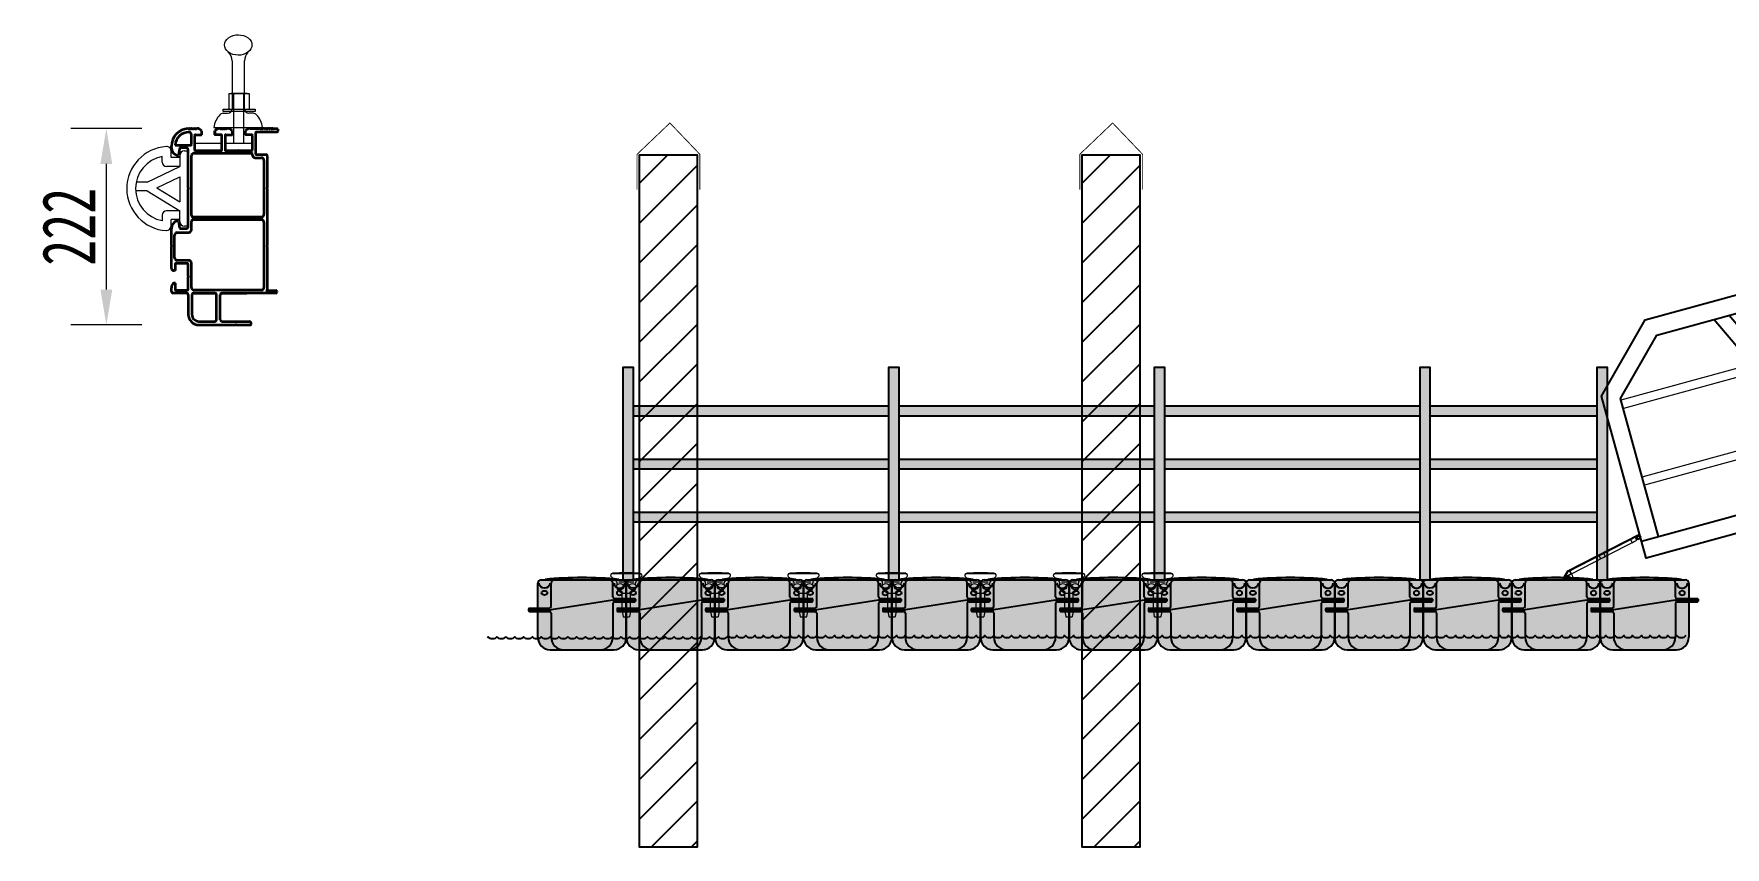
# Model space of a CAD drawing. Extents: x 36536 to 256213, y 18389 to 106449.
# Drawn here: x 212616 to 222167, y 90222 to 94817 of the extents above; entities that cross this region are included whole.
import ezdxf

# ---------------------------------------------------------------- set-up
doc = ezdxf.new("R2010")
doc.units = 0
doc.header["$LTSCALE"] = 1000
doc.header["$MEASUREMENT"] = 0
doc.linetypes.add('CENTER', pattern=[2, 1.25, -0.25, 0.25, -0.25])
doc.linetypes.add('CENTER2', pattern=[28.575, 19.05, -3.175, 3.175, -3.175])
for name, color, linetype, lineweight in [('01-细实线', 3, 'Continuous', 18), ('02-标注', 3, 'Continuous', 18), ('03-中粗线', 1, 'Continuous', 35), ('伯利恒浮筒', 5, 'Continuous', 5), ('加强板', 140, 'Continuous', 18), ('图框', 7, 'Continuous', 13), ('型材', 7, 'Continuous', 15), ('结构', 52, 'Continuous', 18), ('铝斜撑', 241, 'Continuous', 9)]:
    doc.layers.add(name, color=color, linetype=linetype, lineweight=lineweight)
for name, color, linetype in [('W-FLOAT_BOWL浮筒', 253, 'Continuous'), ('ZJ', 251, 'Continuous'), ('中实线', 1, 'Continuous'), ('栏杆', 6, 'Continuous'), ('短销钉', 253, 'Continuous'), ('铝横梁', 220, 'Continuous'), ('铝通', 4, 'Continuous')]:
    doc.layers.add(name, color=color, linetype=linetype)
doc.styles.add('3.0号字-阿文', font='', dxfattribs={"width": 0.72})
doc.styles.get('3.0号字-阿文').set_extended_font_data('FangSong_GB2312')
doc.dimstyles.new('1：20阿文', dxfattribs={"dimtxt": 3, "dimasz": 2, "dimexe": 2, "dimexo": 0, "dimtad": 1, "dimdec": 0, "dimlfac": 20, "dimzin": 0, "dimdsep": 46, "dimtxsty": '3.0号字-阿文', "dimcen": 2, "dimclrd": 3, "dimclre": 3, "dimclrt": 3, "dimadec": 0, "dimazin": 0, "dimtfac": 1, "dimtdec": 0, "dimtmove": 1, "dimatfit": 3, "dimfxl": 2, "dimfxlon": 1, "dimtolj": 1, "dimtzin": 0, "dimlwd": 18, "dimlwe": 18, "dimarcsym": 0})
pattern_1 = [(45, (17668.47, -160746.55), (-112.2532, 112.2532), [])]

# ---------------------------------------------------------------- blocks, each defined once
blk = doc.blocks.new('blhft')
at = {"true_color": 0x105689, "transparency": 33554470}
h = blk.add_hatch(color=146, dxfattribs=at)
h.dxf.hatch_style = 1
edge = h.paths.add_edge_path()
edge.add_line((-180, 0), (180, 0))
edge.add_arc((180, 70), 70, 270, 360)
edge.add_line((250, 70), (250, 270.5))
edge.add_line((250, 270.5), (298.1, 270.5))
edge.add_arc((298.1, 274.5), 4, 270, 360)
edge.add_line((302.1, 274.5), (302.1, 284.5))
edge.add_arc((298.1, 284.5), 4, 0, 90)
edge.add_line((298.1, 288.5), (250, 288.5))
edge.add_line((250, 288.5), (250, 375))
edge.add_arc((230, 375), 20, 0, 90)
edge.add_line((230, 395), (208.2, 395))
edge.add_line((208.2, 395), (208.2, 397))
edge.add_line((208.2, 397), (-0.2, 407))
edge.add_line((-0.2, 407), (-208.5, 397))
edge.add_line((-208.5, 397), (-208.5, 395))
edge.add_line((-208.5, 395), (-230, 395))
edge.add_arc((-230, 375), 20, 90, 180)
edge.add_line((-250, 375), (-250, 234.5))
edge.add_line((-250, 234.5), (-298, 234.5))
edge.add_arc((-298, 230.5), 4, 90, 180)
edge.add_line((-302, 230.5), (-302, 220.5))
edge.add_arc((-298, 220.5), 4, 180, 270)
edge.add_line((-298, 216.5), (-250, 216.5))
edge.add_line((-250, 216.5), (-250, 70))
edge.add_line((-250, 70), (-249.3, 60.3))
edge.add_line((-249.3, 60.3), (-246.3, 47.4))
edge.add_line((-246.3, 47.4), (-241.5, 36.6))
edge.add_line((-241.5, 36.6), (-234.7, 26.3))
edge.add_line((-234.7, 26.3), (-226.9, 18.1))
edge.add_line((-226.9, 18.1), (-220.1, 12.6))
edge.add_line((-220.1, 12.6), (-212.3, 7.9))
edge.add_line((-212.3, 7.9), (-204.4, 4.4))
edge.add_line((-204.4, 4.4), (-196.9, 2.1))
edge.add_line((-196.9, 2.1), (-187.7, 0.4))
edge.add_line((-187.7, 0.4), (-180, 0))
blk.add_lwpolyline([(-180, 0), (180, 0, 0.414214), (250, 70), (250, 270.5), (298.1, 270.5, 0.414214), (302.1, 274.5), (302.1, 284.5, 0.414214), (298.1, 288.5), (250, 288.5), (250, 375, 0.414214), (230, 395), (208.2, 395), (208.2, 397), (-0.2, 407), (-208.5, 397), (-208.5, 395), (-230, 395, 0.414214), (-250, 375), (-250, 234.5), (-298, 234.5, 0.414214), (-302, 230.5), (-302, 220.5, 0.414214), (-298, 216.5), (-250, 216.5), (-250, 70), (-249.3, 60.3), (-246.3, 47.4), (-241.5, 36.6), (-234.7, 26.3), (-226.9, 18.1), (-220.1, 12.6), (-212.3, 7.9), (-204.4, 4.4), (-196.9, 2.1), (-187.7, 0.4)], format="xyb", close=True)
at = {"layer": 'W-FLOAT_BOWL浮筒'}
for p, q in [((-230, 395), (230, 395)), ((-208.5, 397), (208.2, 397)), ((-208.5, 397), (-208.5, 395)), ((208.2, 397), (208.2, 395)), ((-250, 234.5), (-250, 375)), ((-174.3, 244.5), (-174.3, 375)), ((174.3, 298.5), (174.3, 375)), ((184.3, 288.5), (298.1, 288.5)), ((250, 375), (250, 288.5)), ((-302, 225.5), (-174.3, 225.5)), ((-298, 234.5), (-184.3, 234.5)), ((-298, 216.5), (-184.3, 216.5)), ((-250, 70), (-250, 216.5)), ((174.3, 279.5), (-174.3, 225.5)), ((-174.3, 206.5), (-174.3, 70)), ((174.3, 279.5), (302.1, 279.5)), ((174.3, 260.5), (174.3, 70)), ((184.3, 270.5), (298.1, 270.5)), ((250, 270.5), (250, 70)), ((-180, 0), (180, 0))]:
    blk.add_line(p, q, dxfattribs=at)
at = {"layer": 'W-FLOAT_BOWL浮筒', "ltscale": 0.5}
for p, q in [((-302, 230.5), (-302, 220.5)), ((302.1, 284.5), (302.1, 274.5))]:
    blk.add_line(p, q, dxfattribs=at)
at = {"layer": 'W-FLOAT_BOWL浮筒'}
for centre, radius, start, end in [((-230, 375), 20, 90, 180), ((-0.2, -1768.5), 2175.5, 84.50426, 95.49574), ((-154.3, 375), 20, 90, 180), ((154.3, 375), 20, 0, 90), ((230, 375), 20, 0, 90), ((184.3, 298.5), 10, 180, 270), ((-298, 220.5), 4, 180, 270), ((-184.3, 244.5), 10, 270, 0), ((-184.3, 206.5), 10, 0, 90), ((184.3, 260.5), 10, 90, 180), ((298.1, 274.5), 4, 270, 0), ((-180, 70), 70, 180, 270), ((-104.3, 70), 70, 180, 270), ((104.3, 70), 70, 270, 0), ((180, 70), 70, 270, 0)]:
    blk.add_arc(centre, radius, start, end, dxfattribs=at)
at = {"layer": 'W-FLOAT_BOWL浮筒', "ltscale": 0.5}
for centre, start, end in [((298.1, 284.5), 0, 90), ((-298, 230.5), 90, 180)]:
    blk.add_arc(centre, 4, start, end, dxfattribs=at)
at = {"layer": 'W-FLOAT_BOWL浮筒', "extrusion": (0, 0, -1)}
blk.add_ellipse((-212.1, 375), major_axis=(-30.4, 0), ratio=0.921809, start_param=3.141593, end_param=6.283185, dxfattribs=at)
at = {"layer": 'W-FLOAT_BOWL浮筒'}
blk.add_ellipse((-212.1, 320.5), major_axis=(-16, 0), ratio=0.75, dxfattribs=at)
blk.add_ellipse((211.9, 375.4), major_axis=(30.4, 0.1), ratio=0.921809, start_param=3.141593, end_param=6.283185, dxfattribs=at)
at = {"layer": 'W-FLOAT_BOWL浮筒', "extrusion": (0, 0, -1)}
blk.add_ellipse((212.1, 320.5), major_axis=(16, 0), ratio=0.75, dxfattribs=at)
blk = doc.blocks.new('dxd')
at = {"layer": '短销钉', "lineweight": 13}
for p, q in [((-85.7, 227.1), (-55.8, 200.2)), ((-79, 244.5), (79, 244.5)), ((-77.5, 244.5), (-77.5, 246.5)), ((-77.5, 246.5), (77.5, 246.5)), ((-52.5, 180.1), (-52.5, 192.7)), ((-42.5, 197.2), (42.5, 197.2)), ((52.5, 180.1), (52.5, 192.7)), ((85.7, 227.1), (55.8, 200.2)), ((77.5, 244.5), (77.5, 246.5)), ((-48.8, 152.9), (-27.7, 135.8)), ((-24, 30), (-24, 128)), ((-19.2, 132.8), (19.2, 132.8)), ((24, 30), (24, 128)), ((48.8, 152.9), (27.7, 135.8)), ((-29, 38.9), (-29, 45)), ((-26, 48), (-24, 48)), ((-24, 30), (24, 30)), ((-24, 30), (-18.4, 2)), ((-16, 0), (16, 0)), ((-6, 39), (-6, 44.3)), ((6, 39), (6, 44.3)), ((24, 30), (18.4, 2)), ((26, 48), (24, 48)), ((29, 38.9), (29, 45))]:
    blk.add_line(p, q, dxfattribs=at)
at = {"layer": '短销钉', "lineweight": 13, "ltscale": 0.1}
for p, q in [((-18.4, 2), (-18, 0)), ((-18, 0), (-16, 0)), ((16, 0), (18, 0)), ((18.4, 2), (18, 0))]:
    blk.add_line(p, q, dxfattribs=at)
at = {"layer": '短销钉', "lineweight": 13}
for centre, radius, start, end in [((-79, 234.5), 10, 90, 228.00092), ((0, -1254.1), 1502.6, 87.04345, 92.95655), ((-62.5, 192.7), 10, 0, 48.00092), ((62.5, 192.7), 10, 131.99908, 180), ((79, 234.5), 10, 311.99908, 90), ((-43.5, 170), 13.5, 126.56574, 231), ((-42.5, 160.6), 10, 184.14788, 231), ((-34.5, 185.6), 31.4, 236.13806, 303.55692), ((-34.5, 154.5), 31.4, 56.41658, 122.85309), ((-34, 128), 10, 0, 51), ((-25.5, 170), 13.5, 308.36964, 51.90106), ((25.5, 170), 13.5, 128.09894, 231.63036), ((34.5, 185.6), 31.4, 236.43853, 303.86649), ((34.5, 154.5), 31.3, 57.12872, 123.60194), ((34, 128), 10, 129, 180), ((42.5, 160.6), 10, 309, 355.85212), ((43.5, 170), 13.5, 309, 53.43426), ((-26, 45), 3, 90, 180), ((-16, 2.5), 2.5, 191.30993, 270), ((-3, 44.3), 3, 115.37693, 180), ((0, 38), 10, 64.62307, 115.37693), ((3, 44.3), 3, 0, 64.62307), ((16, 2.5), 2.5, 270, 348.69007), ((26, 45), 3, 0, 90)]:
    blk.add_arc(centre, radius, start, end, dxfattribs=at)
for centre, major_axis, start_param, end_param in [((-23, 38.9), (0, -9), 4.712389, 6.115737), ((0, 39), (0, 9), 1.570796, 4.712389)]:
    blk.add_ellipse(centre, major_axis=major_axis, ratio=0.666667, start_param=start_param, end_param=end_param, dxfattribs=at)
at = {"layer": '短销钉', "lineweight": 13, "extrusion": (0, 0, -1)}
blk.add_ellipse((23, 38.9), major_axis=(0, -9), ratio=0.666667, start_param=4.712389, end_param=6.115737, dxfattribs=at)
blk = doc.blocks.new('JAGZZ')
at = {"color": 1, "linetype": 'CENTER2'}
for p, q in [((524724.7, 12996.5), (524689.4, 12996.5)), ((524707.1, 12978.9), (524707.1, 13014.1))]:
    blk.add_line(p, q, dxfattribs=at)
at = {"layer": '结构', "color": 4}
for p, q in [((524597.1, 12929.5), (524597.1, 12941.5)), ((524817.1, 12941.5), (524597.1, 12941.5)), ((524817.1, 12929.5), (524597.1, 12929.5)), ((524817.1, 12929.5), (524817.1, 12941.5))]:
    blk.add_line(p, q, dxfattribs=at)
for points in [[(524670.1, 12941.5), (524670.1, 13001.5), (524662.1, 13001.5), (524662.1, 12941.5)], [(524744.1, 12941.5), (524744.1, 13001.5), (524752.1, 13001.5), (524752.1, 12941.5)]]:
    blk.add_lwpolyline(points, close=True, dxfattribs=at)
at = {"layer": '结构'}
blk.add_circle((524707.1, 12996.5), 13, dxfattribs=at)
at = {"layer": '结构', "color": 4}
blk.add_arc((524707.1, 12931), 105.5, 5.72481, 174.27519, dxfattribs=at)
blk = doc.blocks.new('A$C32F71815')
at = {"layer": '铝斜撑', "linetype": 'Continuous'}
for p, q in [((3, 20), (0, 20)), ((0, 20), (0, 0)), ((40, 0), (0, 0)), ((3, 20), (3, 3)), ((40, 3), (3, 3)), ((40, 0), (40, 3))]:
    blk.add_line(p, q, dxfattribs=at)
blk = doc.blocks.new('A$C42B83C84')
at = {"layer": '图框', "lineweight": 0}
h = blk.add_hatch(dxfattribs=at)
h.set_pattern_fill('ANSI31', color=256, scale=0.5, style=0)
h.set_pattern_definition([(45, (82514.4754, -36464.1272), (-1.122532015, 1.122532015), [])])
edge = h.paths.add_edge_path(flags=17)
edge.add_arc((15, 30), 6.5, 0, 360)
edge = h.paths.add_edge_path()
edge.add_arc((15, 30), 10, 0, 360)
for p, q in [((0, 25), (0, 45)), ((0, 45), (458.1, 45)), ((5, 25), (0, 25)), ((5, 40), (5, 25)), ((456.6, 40), (5, 40)), ((456.6, 40), (497.3, 14.9)), ((458.1, 45), (500, 19.1)), ((461.7, 7), (461.7, 23)), ((466.7, 7), (466.7, 23)), ((497.3, 14.9), (500, 19.1))]:
    blk.add_line(p, q, dxfattribs=at)
for points in [[(29.2, 20), (29.2, 40), (444.2, 40), (444.2, 20)], [(59.2, 40), (59.2, 20), (29.2, 20), (29.2, 40)], [(259.2, 40), (259.2, 20), (229.2, 20), (229.2, 40)]]:
    blk.add_lwpolyline(points, close=True, dxfattribs=at)
blk.add_lwpolyline([(444.2, 20), (444.2, 10, 0.414214), (454.2, 0), (474.2, 0, 0.414214), (484.2, 10), (484.2, 20)], format="xyb", dxfattribs=at)
blk.add_lwpolyline([(458.2, 0), (458.2, 7), (470.2, 7), (470.2, 0)], dxfattribs=at)
for radius in [10, 6.5]:
    blk.add_circle((15, 30), radius, dxfattribs=at)
blk.add_blockref('A$C32F71815', (444.2, 20), dxfattribs=at)
blk = doc.blocks.new('EB')
at = {"layer": '加强板'}
blk.add_lwpolyline([(1337537242.4, 365767056.4), (1337537242.4, 365767006.4), (1337537257.4, 365767006.4), (1337537267.4, 365767056.4)], close=True, dxfattribs=at)
at = {"layer": '铝通'}
blk.add_lwpolyline([(1337537285.1, 365767056, 0.668622), (1337537253.6, 365767089.8), (1337537162.4, 365767061.4), (1337537162.4, 365766981.4), (1337537242.4, 365766981.4)], format="xyb", close=True, dxfattribs=at)
blk.add_circle((1337537262.4, 365767066.4), 7, dxfattribs=at)
blk = doc.blocks.new('A$C1CD0366B')
at = {"color": 1, "linetype": 'CENTER', "ltscale": 0.52}
for p, q in [((45.7, 50), (74.3, 50)), ((60, 35.7), (60, 64.3))]:
    blk.add_line(p, q, dxfattribs=at)
blk.add_lwpolyline([(0, 100), (0, 0), (10, 0), (10, 100)], close=True)
blk.add_lwpolyline([(10, 100), (86.7, 73.9, -0.315452), (90, 69.2), (90, 30.8, -0.315452), (86.7, 26.1), (10, 0)], format="xyb")
blk.add_circle((60, 50), 11)
blk = doc.blocks.new('asasfasf')
h = blk.add_hatch()
h.set_pattern_fill('AR-CONC', color=256, scale=100)
h.set_pattern_definition([(50, (149690.8, 295328.94), (182.18467, -15.9391), [19.05, -209.55]), (355, (149690.8, 295328.94), (-35.24283, 191.05664), [15.24, -167.64]), (100.451, (149705.99, 295327.61), (146.9425, 175.1167), [16.19, -178.09]), (46.1842, (149690.8, 295379.74), (271.07904, -42.0423), [28.575, -314.325]), (96.6356, (149713.4, 295376.23), (237.4042, 247.4256), [24.285, -267.135]), (351.184, (149690.8, 295379.74), (237.4046, 247.4251), [22.86, -251.46]), (21, (149716.2, 295367.04), (151.61488, -102.26552), [19.05, -209.55]), (326, (149716.2, 295367.04), (61.80203, 184.18797), [15.24, -167.64]), (71.4514, (149728.84, 295358.52), (213.4165, 81.92286), [16.19, -178.09]), (37.5, (149690.803, 295328.94), (3.088603, 84.55504), [0, -165.608, 0, -170.18, 0, -168.275]), (7.5, (149690.8, 295328.94), (66.81966, 100.18057), [0, -97.028, 0, -161.798, 0, -64.135]), (327.5, (149634.16, 295328.94), (135.590595, -5.728744), [0, -63.5, 0, -198.12, 0, -262.89]), (317.5, (149608.76, 295328.94), (148.12918, 25.4265), [0, -82.55, 0, -131.572, 0, -186.69])])
h.paths.add_polyline_path([(210638.9, 254098.6), (210938.9, 254098.6), (210938.9, 254100.5), (211138.9, 254100.5), (211138.9, 253747.1), (210638.9, 253747.1)])
for points in [[(210638.9, 254098.6), (210938.9, 254098.6), (210938.9, 254100.5), (211138.9, 254100.5), (211138.9, 253747.1), (210638.9, 253747.1), (210638.9, 254098.6)], [(210433.8, 253747.1), (211248.5, 253747.1)]]:
    blk.add_lwpolyline(points)
at = {"layer": '型材'}
for points in [[(204902.7, 253549.1), (210496.7, 255081), (210509.9, 255032.7), (204915.9, 253500.9)], [(205021.5, 253115.1), (210615.6, 254646.9), (210628.8, 254598.7), (205034.7, 253066.9)]]:
    blk.add_lwpolyline(points, close=True, dxfattribs=at)
at = {"layer": '铝横梁', "color": 6}
for points in [[(209793.9, 255199.5), (210579.6, 254274.2)], [(209879, 255222.8), (210664.8, 254297.5)], [(209587.7, 255143.1), (209383, 253946.5)], [(209672.9, 255166.4), (209468.1, 253969.8)], [(208407, 254819.8), (209192.8, 253894.4)], [(208115.8, 254740), (207911, 253543.5)], [(208200.9, 254763.3), (207996.1, 253566.8)], [(208321.9, 254796.5), (209107.7, 253871.1)], [(206665.9, 254343), (206461.1, 253146.4)], [(206786.8, 254376.1), (207572.6, 253450.8)], [(206872, 254399.4), (207657.7, 253474.1)], [(206580.7, 254319.7), (206375.9, 253123.1)], [(205428.4, 254004.1), (206214.2, 253078.8)], [(205513.5, 254027.5), (206299.3, 253102.1)]]:
    blk.add_lwpolyline(points, dxfattribs=at)
at = {"layer": '铝通', "color": 4}
for points in [[(205017.5, 252751.1), (204793, 253571), (205038.2, 254001), (210150, 255400.7), (210580, 255155.6), (210804.5, 254335.8)], [(205114, 252777.5), (204900.4, 253557.4), (205104.5, 253915.5), (210136.4, 255293.3), (210494.5, 255089.2), (210708, 254309.4)]]:
    blk.add_lwpolyline(points, dxfattribs=at)
blk.add_lwpolyline([(205017.5, 252751.1), (210804.5, 254335.8), (210830.9, 254239.3), (205043.9, 252654.7)], close=True, dxfattribs=at)
at = {"color": 0}
blk.add_blockref('JAGZZ', (-313918.2, 241169.1), dxfattribs=at)
at = {"layer": '图框', "lineweight": 0, "rotation": 343.8258550161323}
blk.add_blockref('A$C42B83C84', (210799.7, 254321.2), dxfattribs=at)
at = {"layer": '图框', "rotation": 285.3138034308679}
blk.add_blockref('A$C1CD0366B', (210724.8, 254210.3), dxfattribs=at)
at = {"layer": '图框', "lineweight": 0, "xscale": -1, "rotation": 27.23281612754066}
blk.add_blockref('A$C42B83C84', (205027.2, 252751.7), dxfattribs=at)
at = {"layer": '型材', "color": 22, "rotation": 15.31380343086798}
blk.add_blockref('EB', (-1193234595.7, -705776603.4), dxfattribs=at)
blk = doc.blocks.new('325')
at = {"layer": '03-中粗线', "ltscale": 0.5}
for p, q in [((76366.4, -86883.5), (76366.7, -86883.9)), ((76367, -86883.9), (76367.3, -86883.5)), ((76367.4, -86883.4), (76368.3, -86883.4)), ((76367.5, -86887.4), (76367.5, -86887.4)), ((76368.4, -86883.5), (76368.7, -86883.9)), ((76369, -86883.9), (76369.3, -86883.5)), ((76369.4, -86883.4), (76370.3, -86883.4)), ((76370, -86901.4), (76370, -86890.4)), ((76370.4, -86883.5), (76370.7, -86883.9)), ((76371, -86883.9), (76371.3, -86883.5)), ((76371.4, -86883.4), (76372.3, -86883.4)), ((76372.4, -86883.5), (76372.7, -86883.9)), ((76373, -86883.9), (76373.3, -86883.5)), ((76373.4, -86883.4), (76374.3, -86883.4)), ((76373.5, -86891.4), (76373.5, -86907.4)), ((76374.4, -86883.5), (76374.7, -86883.9)), ((76374.5, -86890.4), (76381.3, -86890.4)), ((76375, -86883.9), (76375.3, -86883.5)), ((76375.4, -86883.4), (76376.3, -86883.4)), ((76381.5, -86885.9), (76381.5, -86890.2)), ((76396.5, -86890.2), (76396.5, -86885.9)), ((76396.5, -86885.9), (76396.5, -86890.2)), ((76403.5, -86890.4), (76396.7, -86890.4)), ((76402.8, -86883.5), (76403.1, -86883.9)), ((76403.4, -86883.9), (76403.7, -86883.5)), ((76404.5, -86907.4), (76404.5, -86891.4)), ((76404.8, -86883.5), (76405.1, -86883.9)), ((76405.4, -86883.9), (76405.7, -86883.5)), ((76406.8, -86883.5), (76407.1, -86883.9)), ((76407.4, -86883.9), (76407.7, -86883.5)), ((76408, -86891.4), (76408, -86907.4)), ((76408.8, -86883.5), (76409.1, -86883.9)), ((76409, -86890.4), (76415.8, -86890.4)), ((76409.4, -86883.9), (76409.7, -86883.5)), ((76416, -86885.9), (76416, -86890.2)), ((76431, -86890.2), (76431, -86885.9)), ((76438, -86890.4), (76431.2, -86890.4)), ((76436.5, -86883.4), (76447.7, -86883.4)), ((76441.7, -86883.4), (76436.5, -86883.4)), ((76439, -86907.4), (76439, -86891.4)), ((76442.5, -86888.4), (76442.5, -86911.9)), ((76466.7, -86887.4), (76443.5, -86887.4)), ((76448.1, -86883.9), (76447.8, -86883.5)), ((76448.7, -86883.5), (76448.4, -86883.9)), ((76449.7, -86883.4), (76448.8, -86883.4)), ((76450.1, -86883.9), (76449.8, -86883.5)), ((76450.7, -86883.5), (76450.4, -86883.9)), ((76451.7, -86883.4), (76450.8, -86883.4)), ((76452.1, -86883.9), (76451.8, -86883.5)), ((76452.7, -86883.5), (76452.4, -86883.9)), ((76453.7, -86883.4), (76452.8, -86883.4)), ((76454.1, -86883.9), (76453.8, -86883.5)), ((76454.7, -86883.5), (76454.4, -86883.9)), ((76455.7, -86883.4), (76454.8, -86883.4)), ((76456.1, -86883.9), (76455.8, -86883.5)), ((76456.7, -86883.5), (76456.4, -86883.9)), ((76457.7, -86883.4), (76456.8, -86883.4)), ((76458.1, -86883.9), (76457.8, -86883.5)), ((76458.7, -86883.5), (76458.4, -86883.9)), ((76459.7, -86883.4), (76458.8, -86883.4)), ((76460.1, -86883.9), (76459.8, -86883.5)), ((76460.7, -86883.5), (76460.4, -86883.9)), ((76461.7, -86883.4), (76460.8, -86883.4)), ((76462.1, -86883.9), (76461.8, -86883.5)), ((76462.7, -86883.5), (76462.4, -86883.9)), ((76462.8, -86883.4), (76466.7, -86883.4)), ((76467.5, -86884.2), (76467.5, -86886.6)), ((76347.5, -86905), (76347.5, -86903.4)), ((76351.6, -86902.4), (76351.6, -86902.4)), ((76356.7, -86906.2), (76355.3, -86913.6)), ((76364.5, -86905.4), (76357.6, -86905.4)), ((76366.5, -86950.3), (76366.5, -86907.4)), ((76374.5, -86908.4), (76388.5, -86908.4)), ((76388.6, -86908.5), (76388.9, -86908.8)), ((76389.2, -86908.8), (76389.5, -86908.5)), ((76389.6, -86908.4), (76403.5, -86908.4)), ((76409, -86908.4), (76423, -86908.4)), ((76423.1, -86908.5), (76423.4, -86908.8)), ((76423.7, -86908.8), (76424, -86908.5)), ((76424.1, -86908.4), (76438, -86908.4)), ((76373, -86911.4), (76438, -86911.4)), ((76442, -86916.4), (76449, -86916.4)), ((76443.5, -86912.9), (76454.5, -86912.9)), ((76452, -86919.4), (76452, -86980.4)), ((76455.5, -86913.9), (76455.5, -86950.3)), ((76366.5, -86994.4), (76366.5, -86951.5)), ((76366.9, -86950.8), (76366.6, -86950.5)), ((76366.6, -86951.3), (76366.9, -86951)), ((76455.5, -86950.5), (76455.2, -86950.8)), ((76455.2, -86951), (76455.5, -86951.3)), ((76455.5, -86951.5), (76455.5, -86951.5)), ((76455.5, -86951.5), (76455.5, -87015.6)), ((76449, -86983.4), (76372, -86983.4)), ((76372, -86986.4), (76449, -86986.4)), ((76347.5, -87015.6), (76347.5, -86996.8)), ((76351, -87029.4), (76351, -87003.9)), ((76354, -87000.9), (76367, -87000.9)), ((76355.3, -86988.2), (76356.7, -86995.6)), ((76357.6, -86996.4), (76364.5, -86996.4)), ((76370, -86997.9), (76370, -86988.4)), ((76452, -86989.4), (76452, -87062.9)), ((76347.5, -87031), (76347.5, -87016.7)), ((76347.9, -87016), (76347.6, -87015.7)), ((76347.6, -87016.6), (76347.9, -87016.3)), ((76455.5, -87015.7), (76455.2, -87016)), ((76455.2, -87016.3), (76455.5, -87016.6)), ((76455.5, -87016.7), (76455.5, -87065.9)), ((76347.5, -87041.4), (76347.5, -87031)), ((76351.3, -87043.9), (76350, -87043.9)), ((76351.5, -87036.9), (76351.5, -87043.7)), ((76365.5, -87035.9), (76352.5, -87035.9)), ((76367, -87032.4), (76354, -87032.4)), ((76366.5, -87050.3), (76366.5, -87036.9)), ((76370, -87062.9), (76370, -87035.4)), ((76347.5, -87067.4), (76347.5, -87063.4)), ((76350, -87057.9), (76351.3, -87057.9)), ((76351.5, -87058.1), (76351.5, -87064.9)), ((76366.5, -87064.9), (76366.5, -87051.5)), ((76366.9, -87050.8), (76366.6, -87050.5)), ((76366.6, -87051.3), (76366.9, -87051)), ((76352.5, -87065.9), (76365.5, -87065.9)), ((76368.5, -87075.4), (76368.5, -87075.4)), ((76396.5, -87069.4), (76372.5, -87069.4)), ((76372.5, -87069.4), (76396.5, -87069.4)), ((76449, -87065.9), (76373, -87065.9)), ((76465.5, -87069.4), (76404.5, -87069.4)), ((76404.5, -87069.4), (76432.5, -87069.4)), ((76456, -87066.4), (76465.5, -87066.4)), ((76466.5, -87067.4), (76466.5, -87068.4)), ((76378.5, -87105.4), (76420, -87105.4)), ((76420.1, -87105.3), (76420.4, -87105)), ((76420.7, -87105), (76421, -87105.3)), ((76421.1, -87105.4), (76436.5, -87105.4)), ((76437.5, -87104.4), (76437.5, -87104.4))]:
    blk.add_line(p, q, dxfattribs=at)
at = {"layer": '03-中粗线'}
for p, q in [((76402, -86883.4), (76402.7, -86883.4)), ((76403.9, -86883.4), (76404.7, -86883.4)), ((76405.9, -86883.4), (76406.7, -86883.4)), ((76407.9, -86883.4), (76408.7, -86883.4)), ((76409.9, -86883.4), (76410.5, -86883.4)), ((76351.6, -86902.4), (76369, -86902.4)), ((76370, -86981.4), (76370, -86914.4)), ((76439, -86914), (76439, -86912.4)), ((76364.5, -87069.4), (76349.5, -87069.4)), ((76366.5, -87071.4), (76366.5, -87093.6)), ((76370.5, -87071.4), (76370.5, -87093.6)), ((76396.5, -87069.4), (76372.5, -87069.4)), ((76398.5, -87099.4), (76398.5, -87071.4)), ((76402.5, -87099.4), (76402.5, -87071.4)), ((76378.5, -87101.4), (76396.5, -87101.4)), ((76397.5, -87101.4), (76397.5, -87101.4)), ((76404.5, -87101.4), (76435.5, -87101.4)), ((76403.5, -87102.4), (76403.5, -87102.4))]:
    blk.add_line(p, q, dxfattribs=at)
at = {"layer": '03-中粗线', "ltscale": 0.5}
for centre, radius, start, end in [((76367.6, -86903.4), 20.1, 93.8653, 179.9146), ((76367.5, -86903.4), 15.9, 89.8166, 176.4472), ((76366.3, -86883.6), 0.2, 45, 90), ((76366.8, -86883.8), 0.2, 225, 315), ((76367, -86890.4), 3, 0, 90), ((76367.4, -86883.6), 0.2, 90, 135), ((76367.5, -86903.4), 20, 90, 90.3567), ((76368.3, -86883.6), 0.2, 45, 90), ((76368.8, -86883.8), 0.2, 225, 315), ((76369.4, -86883.6), 0.2, 90, 135), ((76370.3, -86883.6), 0.2, 45, 90), ((76370.8, -86883.8), 0.2, 225, 315), ((76371.4, -86883.6), 0.2, 90, 135), ((76372.3, -86883.6), 0.2, 45, 90), ((76372.8, -86883.8), 0.2, 225, 315), ((76373.4, -86883.6), 0.2, 90, 135), ((76374.5, -86891.4), 1, 90, 180), ((76374.3, -86883.6), 0.2, 45, 90), ((76374.8, -86883.8), 0.2, 225, 315), ((76375.4, -86883.6), 0.2, 90, 135), ((76376.4, -86889.9), 6.54, 38.1788, 91.2207), ((76381.3, -86890.2), 0.2, 270, 0.2741), ((76401.7, -86890), 6.6, 87.1926, 141.6953), ((76396.7, -86890.2), 0.2, 180, 270), ((76402.7, -86883.6), 0.2, 45, 90), ((76403.3, -86883.8), 0.2, 225, 315), ((76403.5, -86891.4), 1, 0, 90), ((76403.9, -86883.6), 0.2, 90, 135), ((76404.7, -86883.6), 0.2, 45, 90), ((76405.3, -86883.8), 0.2, 225, 315), ((76405.9, -86883.6), 0.2, 90, 135), ((76406.7, -86883.6), 0.2, 45, 90), ((76407.3, -86883.8), 0.2, 225, 315), ((76407.9, -86883.6), 0.2, 90, 135), ((76409, -86891.4), 1, 90, 180), ((76408.7, -86883.6), 0.2, 45, 90), ((76409.3, -86883.8), 0.2, 225, 315), ((76409.9, -86883.6), 0.2, 90, 135), ((76410.9, -86890), 6.6, 38.3047, 92.8074), ((76415.8, -86890.2), 0.2, 270, 0.2741), ((76436.2, -86890), 6.6, 87.1926, 141.6953), ((76431.2, -86890.2), 0.2, 180, 270), ((76438, -86891.4), 1, 0, 90), ((76443.5, -86888.4), 1, 90, 180), ((76447.7, -86883.6), 0.2, 45, 90), ((76448.2, -86883.8), 0.2, 225, 315), ((76448.8, -86883.6), 0.2, 90, 135), ((76449.7, -86883.6), 0.2, 45, 90), ((76450.2, -86883.8), 0.2, 225, 315), ((76450.8, -86883.6), 0.2, 90, 135), ((76451.7, -86883.6), 0.2, 45, 90), ((76452.2, -86883.8), 0.2, 225, 315), ((76452.8, -86883.6), 0.2, 90, 135), ((76453.7, -86883.6), 0.2, 45, 90), ((76454.2, -86883.8), 0.2, 225, 315), ((76454.8, -86883.6), 0.2, 90, 135), ((76455.7, -86883.6), 0.2, 45, 90), ((76456.2, -86883.8), 0.2, 225, 315), ((76456.8, -86883.6), 0.2, 90, 135), ((76457.7, -86883.6), 0.2, 45, 90), ((76458.2, -86883.8), 0.2, 225, 315), ((76458.8, -86883.6), 0.2, 90, 135), ((76459.7, -86883.6), 0.2, 45, 90), ((76460.2, -86883.8), 0.2, 225, 315), ((76460.8, -86883.6), 0.2, 90, 135), ((76461.7, -86883.6), 0.2, 45, 90), ((76462.2, -86883.8), 0.2, 225, 315), ((76462.8, -86883.6), 0.2, 90, 135), ((76466.7, -86884.2), 0.8, 0, 90), ((76466.7, -86886.6), 0.8, 270, 0), ((76357.4, -86905), 9.84, 179.7094, 251.9861), ((76357.6, -86906.4), 1, 90, 169.7), ((76364.5, -86907.4), 2, 360, 90), ((76369, -86901.4), 1, 270, 0), ((76374.5, -86907.4), 1, 180, 270), ((76388.5, -86908.6), 0.2, 45, 90), ((76389, -86908.6), 0.2, 225, 315), ((76389.6, -86908.6), 0.2, 90, 135), ((76403.5, -86907.4), 1, 270, 0), ((76409, -86907.4), 1, 180, 270), ((76423, -86908.6), 0.2, 45, 90), ((76423.5, -86908.6), 0.2, 225, 315), ((76424.1, -86908.6), 0.2, 90, 135), ((76438, -86907.4), 1, 270, 0), ((76354.3, -86913.4), 1, 270, 349.7), ((76373, -86914.4), 3, 90, 180), ((76438, -86912.4), 1, 0, 90), ((76442.1, -86913.3), 3.14, 193.5612, 269.1192), ((76443.5, -86911.9), 1, 180, 270), ((76449, -86919.4), 3, 0, 90), ((76454.5, -86913.9), 1, 0, 90), ((76366.7, -86950.3), 0.2, 180, 225), ((76366.7, -86951.5), 0.2, 135, 180), ((76366.8, -86950.9), 0.2, 315, 45), ((76455.3, -86950.9), 0.2, 135, 225), ((76455.3, -86950.3), 0.2, 315, 0), ((76455.3, -86951.5), 0.2, 360, 45), ((76357.6, -86996.9), 10.1, 110.0422, 179.7055), ((76354.3, -86988.4), 1.03, 10.8147, 98.718), ((76372, -86981.4), 2, 180, 270), ((76372, -86988.4), 2, 90, 180), ((76449, -86980.4), 3, 270, 0), ((76449, -86989.4), 3, 0, 90), ((76354, -87003.9), 3, 90, 180), ((76357.6, -86995.4), 1, 190.3, 270), ((76364.5, -86994.4), 2, 270, 0), ((76367, -86997.9), 3, 270, 0), ((76347.7, -87015.6), 0.2, 180, 225), ((76347.7, -87016.7), 0.2, 135, 180), ((76347.8, -87016.2), 0.2, 315, 45), ((76455.3, -87016.2), 0.2, 135, 225), ((76455.3, -87015.6), 0.2, 315, 0), ((76455.3, -87016.7), 0.2, 360, 45), ((76350, -87041.4), 2.5, 180, 270), ((76354, -87029.4), 3, 180, 270), ((76351.3, -87043.7), 0.2, 270, 0), ((76352.5, -87036.9), 1, 90, 180), ((76365.5, -87036.9), 1, 0, 90), ((76367, -87035.4), 3, 0, 90), ((76354.1, -87063.1), 6.6, 128.3047, 182.8074), ((76351.3, -87058.1), 0.2, 0, 90), ((76366.7, -87050.3), 0.2, 180, 225), ((76366.7, -87051.5), 0.2, 135, 180), ((76366.8, -87050.9), 0.2, 315, 45), ((76373, -87062.9), 3, 180, 270), ((76449, -87062.9), 3, 270, 0), ((76352.5, -87064.9), 1, 180, 270), ((76365.5, -87064.9), 1, 270, 0), ((76396.5, -87071.4), 2, 0, 90), ((76404.5, -87071.4), 2, 90, 180), ((76455.5, -87066.4), 0.5, 90, 0), ((76465.5, -87067.4), 1, 0, 90), ((76465.5, -87068.4), 1, 270, 0), ((76396.5, -87099.4), 2, 270, 0), ((76404.5, -87099.4), 2, 180, 270), ((76434.5, -87104.3), 3.07, 357.6884, 69.6917), ((76420, -87105.2), 0.2, 270, 315), ((76420.5, -87105.2), 0.2, 45, 135), ((76421.1, -87105.2), 0.2, 225, 270), ((76436.5, -87104.4), 1, 270, 0)]:
    blk.add_arc(centre, radius, start, end, dxfattribs=at)
at = {"layer": '03-中粗线'}
for centre, radius, start, end in [((76349.5, -87067.4), 2, 180, 270), ((76364.5, -87071.4), 2, 0, 90), ((76372.5, -87071.4), 2, 90, 180), ((76378.5, -87093.4), 12, 180, 270), ((76378.5, -87093.4), 8, 180, 270)]:
    blk.add_arc(centre, radius, start, end, dxfattribs=at)
blk = doc.blocks.new('*D675')
at = {"layer": '02-标注', "color": 3, "linetype": 'Continuous', "lineweight": 18, "transparency": 16777216}
for p, q in [((205350.524, 83584.845), (205346.524, 83584.845)), ((205348.524, 83582.845), (205348.524, 83575.745)), ((205350.524, 83573.745), (205346.524, 83573.745))]:
    blk.add_line(p, q, dxfattribs=at)
at = {"layer": '02-标注', "color": 3, "transparency": 16777216}
for points in [[(205348.191, 83582.845), (205348.858, 83582.845), (205348.524, 83584.845)], [(205348.191, 83575.745), (205348.858, 83575.745), (205348.524, 83573.745)]]:
    blk.add_solid(points, dxfattribs=at)
at = {"layer": 'Defpoints', "color": 0, "transparency": 16777216}
for p in [(205353.521, 83584.845), (205348.524, 83573.745), (205354.791, 83573.745)]:
    blk.add_point(p, dxfattribs=at)
at = {"layer": '02-标注', "color": 3, "transparency": 16777216, "insert": (205346.399, 83579.295), "char_height": 3, "attachment_point": 5, "rotation": 90, "style": '3.0号字-阿文'}
blk.add_mtext('\\A1;222', dxfattribs=at)
blk = doc.blocks.new('asdfsdgfg')
at = {"layer": '01-细实线', "color": 40, "true_color": 0xf8d731}
for p, q in [((205355.624, 83588.664), (205355.624, 83585.954)), ((205356.324, 83585.954), (205356.324, 83588.664)), ((205355.119, 83585.704), (205355.374, 83585.704)), ((205356.829, 83585.704), (205356.574, 83585.704)), ((205354.599, 83584.904), (205357.349, 83584.904))]:
    blk.add_line(p, q, dxfattribs=at)
at = {"layer": '01-细实线', "color": 12}
for p, q in [((205355.466, 83586.831), (205356.591, 83586.831)), ((205355.466, 83585.931), (205355.466, 83586.831)), ((205356.479, 83586.831), (205355.579, 83586.831)), ((205355.706, 83586.831), (205355.706, 83584.018)), ((205356.286, 83584.018), (205356.286, 83586.831)), ((205356.591, 83586.831), (205356.591, 83585.931)), ((205355.129, 83585.931), (205356.929, 83585.931)), ((205355.129, 83585.796), (205355.129, 83585.931)), ((205356.929, 83585.796), (205355.129, 83585.796)), ((205356.929, 83585.931), (205356.929, 83585.796)), ((205353.506, 83584.018), (205355.036, 83584.018)), ((205353.596, 83583.613), (205354.946, 83583.613)), ((205355.036, 83583.703), (205355.036, 83584.018)), ((205355.231, 83584.018), (205355.231, 83583.703)), ((205355.231, 83584.018), (205356.761, 83584.018)), ((205355.321, 83583.613), (205356.671, 83583.613)), ((205356.761, 83583.703), (205356.761, 83584.018))]:
    blk.add_line(p, q, dxfattribs=at)
at = {"layer": '01-细实线', "color": 0}
for p, q in [((205350.825, 83581.819), (205352.679, 83582.7)), ((205351.678, 83582.95), (205351.68, 83583.261)), ((205352.678, 83582.7), (205351.928, 83582.703)), ((205352.178, 83583.2), (205352.18, 83583.574)), ((205352.678, 83583.2), (205352.178, 83583.2)), ((205352.68, 83582.95), (205352.678, 83582.7)), ((205352.68, 83583.325), (205352.68, 83582.95)), ((205352.68, 83583.325), (205352.68, 83583.2)), ((205352.93, 83583.575), (205353.13, 83583.575)), ((205353.13, 83583.575), (205353.13, 83579.325)), ((205350.827, 83581.819), (205350.215, 83581.819)), ((205351.381, 83581.497), (205352.68, 83582.114)), ((205352.68, 83582.114), (205352.68, 83580.711)), ((205349.68, 83581.569), (205349.68, 83581.45)), ((205350.827, 83581.319), (205350.185, 83581.319)), ((205350.827, 83581.32), (205352.68, 83580.2)), ((205351.381, 83581.497), (205352.68, 83580.711)), ((205351.68, 83579.95), (205351.68, 83579.638)), ((205352.68, 83580.2), (205351.93, 83580.197)), ((205352.68, 83580.075), (205352.68, 83580.2)), ((205352.68, 83579.95), (205352.68, 83580.075)), ((205352.68, 83579.575), (205352.68, 83579.95)), ((205352.68, 83579.7), (205352.18, 83579.7)), ((205352.18, 83579.326), (205352.18, 83579.7)), ((205352.68, 83579.7), (205352.18, 83579.7)), ((205352.68, 83579.575), (205352.68, 83579.7)), ((205353.13, 83579.325), (205352.93, 83579.325))]:
    blk.add_line(p, q, dxfattribs=at)
at = {"layer": '01-细实线', "color": 2}
for centre, radius, start, end in [((205354.926, 83588.663), 0.698, 0.03853, 46.48268), ((205357.047, 83588.658), 0.723, 136.74129, 179.56072)]:
    blk.add_arc(centre, radius, start, end, dxfattribs=at)
at = {"layer": '01-细实线', "color": 40, "true_color": 0xf8d731}
for centre, radius, start, end in [((205355.913, 83584.728), 1.325, 137.55363, 172.38185), ((205355.119, 83585.454), 0.25, 90, 137.55363), ((205355.374, 83585.954), 0.25, 270, 0), ((205356.574, 83585.954), 0.25, 180, 270), ((205356.829, 83585.454), 0.25, 42.44637, 90), ((205356.035, 83584.728), 1.325, 7.61815, 42.44637)]:
    blk.add_arc(centre, radius, start, end, dxfattribs=at)
at = {"layer": '01-细实线', "color": 0}
for centre, radius, start, end in [((205352.057, 83581.45), 2.378, 93.40987, 266.59013), ((205351.93, 83583.574), 0.25, 0, 93.40987), ((205352.022, 83581.45), 1.843, 100.68399, 259.31601), ((205351.928, 83582.95), 0.25, 180, 270), ((205352.93, 83583.325), 0.25, 90, 180), ((205351.93, 83579.95), 0.25, 90, 180), ((205351.918, 83579.339), 0.263, 267.80336, 357.12183), ((205352.93, 83579.575), 0.25, 180, 270)]:
    blk.add_arc(centre, radius, start, end, dxfattribs=at)
at = {"layer": '01-细实线', "color": 12}
for centre, start, end in [((205353.596, 83583.703), 180, 270), ((205354.946, 83583.703), 270, 0), ((205355.321, 83583.703), 180, 270), ((205356.671, 83583.703), 270, 0)]:
    blk.add_arc(centre, 0.09, start, end, dxfattribs=at)
at = {"layer": '01-细实线', "color": 2, "extrusion": (0, 0, -1)}
blk.add_ellipse((205355.974, 83589.562), major_axis=(0.776, 0), ratio=0.740815, start_param=0.795537, end_param=7.073119, dxfattribs=at)
at = {"layer": '中实线', "lineweight": 9}
blk.add_line((205357.605, 83575.694), (205357.605, 83579.594), dxfattribs=at)
at = {"layer": '01-细实线', "color": 0, "lineweight": 5, "xscale": 0.05000000004656613, "yscale": 0.05000000004656613, "zscale": 0.05000000004656613}
blk.add_blockref('325', (201534.828, 87929.015), dxfattribs=at)
at = {"layer": '02-标注'}
dim = blk.add_linear_dim(base=(205348.524, 83573.745), p1=(205353.521, 83584.845), p2=(205354.791, 83573.745), angle=90, dimstyle='1：20阿文', override={"dimtmove": 2}, dxfattribs=at)
dim.commit()
dim.dimension.update_dxf_attribs({"geometry": '*D675', "text_midpoint": (205346.399, 83579.295)})

msp = doc.modelspace()

# ---------------------------------------------------------------- hatches: boundary and pattern name
at = {"layer": '栏杆', "true_color": 0x105689, "transparency": 33554470}
h = msp.add_hatch(dxfattribs=at)
h.set_pattern_fill('ANSI31', color=146, scale=100)
h.set_pattern_definition(pattern_1)
edge = h.paths.add_edge_path()
edge.add_line((216036.928, 90222.314), (216036.927, 94133.12))
edge.add_line((216036.927, 94133.12), (216361.927, 94133.12))
edge.add_line((216361.927, 94133.12), (216361.928, 90222.314))
at = {"layer": '栏杆', "true_color": 0x636466, "transparency": 33554607}
h = msp.add_hatch(dxfattribs=at)
h.set_pattern_fill('ANSI31', color=251, scale=100)
h.set_pattern_definition(pattern_1)
h.paths.add_polyline_path([(216036.927, 94133.12), (216361.928, 94133.12), (216361.928, 90222.314), (216036.927, 90222.314)])
h = msp.add_hatch(dxfattribs=at)
h.set_pattern_fill('ANSI31', color=251, scale=100)
h.set_pattern_definition([(45, (20168.44, -160746.55), (-112.2532, 112.2532), [])])
h.paths.add_polyline_path([(218536.903, 94133.121), (218861.905, 94133.121), (218861.905, 90222.315), (218536.903, 90222.315)])
at = {"layer": '栏杆', "true_color": 0xc7c8ca}
h = msp.add_hatch(color=9, dxfattribs=at)
h.dxf.hatch_style = 1
h.paths.add_polyline_path([(216001.958, 92715.152), (217441.958, 92715.152), (217441.958, 92658.215), (216001.958, 92658.215)])
h.paths.add_polyline_path([(216001.958, 92115.152), (217441.958, 92115.152), (217441.958, 92058.215), (216001.958, 92058.215)])
h.paths.add_polyline_path([(216001.958, 92415.152), (217441.958, 92415.152), (217441.958, 92358.215), (216001.958, 92358.215)])
h.paths.add_polyline_path([(217501.958, 92715.152), (218941.958, 92715.152), (218941.958, 92658.215), (217501.958, 92658.215)])
h.paths.add_polyline_path([(217501.958, 92115.152), (218941.958, 92115.152), (218941.958, 92058.215), (217501.958, 92058.215)])
h.paths.add_polyline_path([(217501.958, 92415.152), (218941.958, 92415.152), (218941.958, 92358.215), (217501.958, 92358.215)])
h.paths.add_polyline_path([(219001.958, 92115.152), (220441.958, 92115.152), (220441.958, 92058.215), (219001.958, 92058.215)])
h.paths.add_polyline_path([(219001.958, 92415.152), (220441.958, 92415.152), (220441.958, 92358.215), (219001.958, 92358.215)])
h.paths.add_polyline_path([(219001.958, 92715.152), (220441.958, 92715.152), (220441.958, 92658.215), (219001.958, 92658.215)])
h.paths.add_polyline_path([(220501.958, 92115.152), (221441.958, 92115.152), (221441.958, 92058.215), (220501.958, 92058.215)])
h.paths.add_polyline_path([(220501.958, 92415.152), (221441.958, 92415.152), (221441.958, 92358.215), (220501.958, 92358.215)])
h.paths.add_polyline_path([(220501.958, 92715.152), (221441.958, 92715.152), (221441.958, 92658.215), (220501.958, 92658.215)])
h.paths.add_polyline_path([(217441.958, 91733.128), (217501.958, 91733.128), (217501.958, 92933.128), (217441.958, 92933.128)], flags=17)
h.paths.add_polyline_path([(217441.958, 91733.128), (217501.958, 91733.128), (217501.958, 92933.128), (217441.958, 92933.128)], flags=17)
h.paths.add_polyline_path([(215941.958, 91733.128), (216001.958, 91733.128), (216001.958, 92933.128), (215941.958, 92933.128)])
h.paths.add_polyline_path([(218941.958, 91733.128), (219001.958, 91733.128), (219001.958, 92933.128), (218941.958, 92933.128)])
h.paths.add_polyline_path([(220441.958, 91733.128), (220501.958, 91733.128), (220501.958, 92933.128), (220441.958, 92933.128)])
h.paths.add_polyline_path([(221441.958, 91733.128), (221501.958, 91733.128), (221501.958, 92933.128), (221441.958, 92933.128)])
h = msp.add_hatch(color=9, dxfattribs=at)
h.dxf.hatch_style = 1
h.paths.add_polyline_path([(217441.958, 91733.128), (217501.958, 91733.128), (217501.958, 92933.128), (217441.958, 92933.128)])

# ---------------------------------------------------------------- linework, layer by layer
at = {"const_width": 5}
for points in [[(216022.425, 93936.387), (216022.425, 94136.387), (216208.24, 94313.687), (216377.425, 94136.387), (216377.425, 93936.387)], [(218522.403, 93936.387), (218522.403, 94136.387), (218708.217, 94313.687), (218877.403, 94136.387), (218877.403, 93936.387)]]:
    msp.add_lwpolyline(points, dxfattribs=at)
for points in [[(215941.958, 91733.128), (216001.958, 91733.128), (216001.958, 92933.128), (215941.958, 92933.128)], [(217441.958, 91733.128), (217501.958, 91733.128), (217501.958, 92933.128), (217441.958, 92933.128)], [(218941.958, 91733.128), (219001.958, 91733.128), (219001.958, 92933.128), (218941.958, 92933.128)], [(220441.958, 91733.128), (220501.958, 91733.128), (220501.958, 92933.128), (220441.958, 92933.128)], [(221441.958, 91733.128), (221501.958, 91733.128), (221501.958, 92933.128), (221441.958, 92933.128)], [(216001.958, 92715.152), (217441.958, 92715.152), (217441.958, 92658.215), (216001.958, 92658.215)], [(217501.958, 92715.152), (218941.958, 92715.152), (218941.958, 92658.215), (217501.958, 92658.215)], [(219001.958, 92715.152), (220441.958, 92715.152), (220441.958, 92658.215), (219001.958, 92658.215)], [(220501.958, 92715.152), (221441.958, 92715.152), (221441.958, 92658.215), (220501.958, 92658.215)], [(216001.958, 92415.152), (217441.958, 92415.152), (217441.958, 92358.215), (216001.958, 92358.215)], [(217501.958, 92415.152), (218941.958, 92415.152), (218941.958, 92358.215), (217501.958, 92358.215)], [(219001.958, 92415.152), (220441.958, 92415.152), (220441.958, 92358.215), (219001.958, 92358.215)], [(220501.958, 92415.152), (221441.958, 92415.152), (221441.958, 92358.215), (220501.958, 92358.215)], [(216001.958, 92115.152), (217441.958, 92115.152), (217441.958, 92058.215), (216001.958, 92058.215)], [(217501.958, 92115.152), (218941.958, 92115.152), (218941.958, 92058.215), (217501.958, 92058.215)], [(219001.958, 92115.152), (220441.958, 92115.152), (220441.958, 92058.215), (219001.958, 92058.215)], [(220501.958, 92115.152), (221441.958, 92115.152), (221441.958, 92058.215), (220501.958, 92058.215)]]:
    msp.add_lwpolyline(points, close=True)
at = {"color": 4}
for points in [[(216531.624, 91411.571, -0.52056705), (216481.624, 91411.571, -0.52056705), (216431.624, 91411.571, -0.52056705), (216381.624, 91411.571, -0.52056705), (216331.624, 91411.571, -0.52056705), (216281.624, 91411.571, -0.52056705), (216231.624, 91411.571, -0.52056705), (216181.624, 91411.571, -0.52056705), (216131.624, 91411.571, -0.52056705), (216081.624, 91411.571, -0.52056705), (216031.624, 91411.571, -0.52056705), (215981.624, 91411.571, -0.52056705), (215931.624, 91411.571, -0.52056705), (215881.624, 91411.571, -0.52056705), (215831.624, 91411.571, -0.52056705), (215781.624, 91411.571, -0.52056705), (215731.624, 91411.571, -0.52056705), (215681.624, 91411.571, -0.52056705), (215631.624, 91411.571, -0.52056705), (215581.624, 91411.571, -0.52056705), (215531.624, 91411.571, -0.52056705), (215481.624, 91411.571, -0.52056705), (215431.624, 91411.571, -0.52056705), (215381.624, 91411.571, -0.52056705), (215331.624, 91411.571, -0.52056705), (215281.624, 91411.571, -0.52056705), (215231.624, 91411.571, -0.52056705), (215181.624, 91411.571, -0.06469368), (215176.321, 91405.763, -0.06469368)], [(217886.928, 91417.378, -0.52056705), (217836.928, 91417.378, -0.52056705), (217786.928, 91417.378, -0.52056705), (217736.928, 91417.378, -0.52056705), (217686.928, 91417.378, -0.52056705), (217636.928, 91417.378, -0.52056705), (217586.928, 91417.378, -0.52056705), (217536.928, 91417.378, -0.52056705), (217486.928, 91417.378, -0.52056705), (217436.928, 91417.378, -0.52056705), (217386.928, 91417.378, -0.52056705), (217336.928, 91417.378, -0.52056705), (217286.928, 91417.378, -0.52056705), (217236.928, 91417.378, -0.52056705), (217186.928, 91417.378, -0.52056705), (217136.928, 91417.378, -0.52056705), (217086.928, 91417.378, -0.52056705), (217036.928, 91417.378, -0.52056705), (216986.928, 91417.378, -0.52056705), (216936.928, 91417.378, -0.52056705), (216886.928, 91417.378, -0.52056705), (216836.928, 91417.378, -0.52056705), (216786.928, 91417.378, -0.52056705), (216736.928, 91417.378, -0.52056705), (216686.928, 91417.378, -0.52056705), (216636.928, 91417.378, -0.52056705), (216586.928, 91417.378, -0.52056705), (216536.928, 91417.378, -0.06469368), (216531.624, 91411.571, -0.06469368)], [(219236.879, 91417.338, -0.52056705), (219186.879, 91417.338, -0.52056705), (219136.879, 91417.338, -0.52056705), (219086.879, 91417.338, -0.52056705), (219036.879, 91417.338, -0.52056705), (218986.879, 91417.338, -0.52056705), (218936.879, 91417.338, -0.52056705), (218886.879, 91417.338, -0.52056705), (218836.879, 91417.338, -0.52056705), (218786.879, 91417.338, -0.52056705), (218736.879, 91417.338, -0.52056705), (218686.879, 91417.338, -0.52056705), (218636.879, 91417.338, -0.52056705), (218586.879, 91417.338, -0.52056705), (218536.879, 91417.338, -0.52056705), (218486.879, 91417.338, -0.52056705), (218436.879, 91417.338, -0.52056705), (218386.879, 91417.338, -0.52056705), (218336.879, 91417.338, -0.52056705), (218286.879, 91417.338, -0.52056705), (218236.879, 91417.338, -0.52056705), (218186.879, 91417.338, -0.52056705), (218136.879, 91417.338, -0.52056705), (218086.879, 91417.338, -0.52056705), (218036.879, 91417.338, -0.52056705), (217986.879, 91417.338, -0.52056705), (217936.879, 91417.338, -0.52056705), (217886.879, 91417.338, -0.06469368), (217881.576, 91411.53, -0.06469368)], [(220586.879, 91417.338, -0.52056705), (220536.879, 91417.338, -0.52056705), (220486.879, 91417.338, -0.52056705), (220436.879, 91417.338, -0.52056705), (220386.879, 91417.338, -0.52056705), (220336.879, 91417.338, -0.52056705), (220286.879, 91417.338, -0.52056705), (220236.879, 91417.338, -0.52056705), (220186.879, 91417.338, -0.52056705), (220136.879, 91417.338, -0.52056705), (220086.879, 91417.338, -0.52056705), (220036.879, 91417.338, -0.52056705), (219986.879, 91417.338, -0.52056705), (219936.879, 91417.338, -0.52056705), (219886.879, 91417.338, -0.52056705), (219836.879, 91417.338, -0.52056705), (219786.879, 91417.338, -0.52056705), (219736.879, 91417.338, -0.52056705), (219686.879, 91417.338, -0.52056705), (219636.879, 91417.338, -0.52056705), (219586.879, 91417.338, -0.52056705), (219536.879, 91417.338, -0.52056705), (219486.879, 91417.338, -0.52056705), (219436.879, 91417.338, -0.52056705), (219386.879, 91417.338, -0.52056705), (219336.879, 91417.338, -0.52056705), (219286.879, 91417.338, -0.52056705), (219236.879, 91417.338, -0.06469368), (219231.576, 91411.53, -0.06469368)], [(221943.914, 91417.338, -0.52056705), (221893.914, 91417.338, -0.52056705), (221843.914, 91417.338, -0.52056705), (221793.914, 91417.338, -0.52056705), (221743.914, 91417.338, -0.52056705), (221693.914, 91417.338, -0.52056705), (221643.914, 91417.338, -0.52056705), (221593.914, 91417.338, -0.52056705), (221543.914, 91417.338, -0.52056705), (221493.914, 91417.338, -0.52056705), (221443.914, 91417.338, -0.52056705), (221393.914, 91417.338, -0.52056705), (221343.914, 91417.338, -0.52056705), (221293.914, 91417.338, -0.52056705), (221243.914, 91417.338, -0.52056705), (221193.914, 91417.338, -0.52056705), (221143.914, 91417.338, -0.52056705), (221093.914, 91417.338, -0.52056705), (221043.914, 91417.338, -0.52056705), (220993.914, 91417.338, -0.52056705), (220943.914, 91417.338, -0.52056705), (220893.914, 91417.338, -0.52056705), (220843.914, 91417.338, -0.52056705), (220793.914, 91417.338, -0.52056705), (220743.914, 91417.338, -0.52056705), (220693.914, 91417.338, -0.52056705), (220643.914, 91417.338, -0.52056705), (220593.914, 91417.338, -0.06469368), (220588.61, 91411.53, -0.06469368)]]:
    msp.add_lwpolyline(points, format="xyb", dxfattribs=at)
at = {"layer": 'ZJ', "color": 1, "linetype": 'Continuous'}
for points in [[(216036.928, 90222.314), (216036.927, 94133.12), (216361.927, 94133.12), (216361.928, 90222.314)], [(218536.906, 90222.314), (218536.905, 94133.12), (218861.905, 94133.12), (218861.906, 90222.314)]]:
    msp.add_lwpolyline(points, dxfattribs=at)
at = {"layer": '栏杆', "color": 1}
for points in [[(216036.927, 94133.12), (216361.928, 94133.12), (216361.928, 90222.314), (216036.927, 90222.314)], [(218536.905, 94133.12), (218861.906, 94133.12), (218861.906, 90222.314), (218536.905, 90222.314)]]:
    msp.add_lwpolyline(points, close=True, dxfattribs=at)

# ---------------------------------------------------------------- block references
at = {"xscale": 100, "yscale": 100, "zscale": 100}
msp.add_blockref('asdfsdgfg', (-20321826.746, -8264202.043), dxfattribs=at)
at = {"layer": '伯利恒浮筒'}
for p in [(215711.958, 91338.128), (216211.958, 91338.128), (216711.958, 91338.128), (217211.958, 91338.128), (217211.958, 91338.128), (217711.958, 91338.128), (218211.958, 91338.128), (218711.958, 91338.128), (219211.958, 91338.128), (219711.958, 91338.128), (220211.958, 91338.128), (220711.958, 91338.128), (221211.958, 91338.128), (221711.958, 91338.128)]:
    msp.add_blockref('blhft', p, dxfattribs=at)
at = {"layer": '栏杆'}
msp.add_blockref('asasfasf', (16676.251, -160800.145), dxfattribs=at)
at = {"layer": '短销钉'}
for p in [(215961.958, 91523.797), (216461.958, 91523.797), (216961.958, 91523.797), (217461.958, 91523.797), (217961.958, 91523.797), (218461.958, 91523.797), (218961.958, 91523.797)]:
    msp.add_blockref('dxd', p, dxfattribs=at)

doc.saveas('drawing.dxf')
